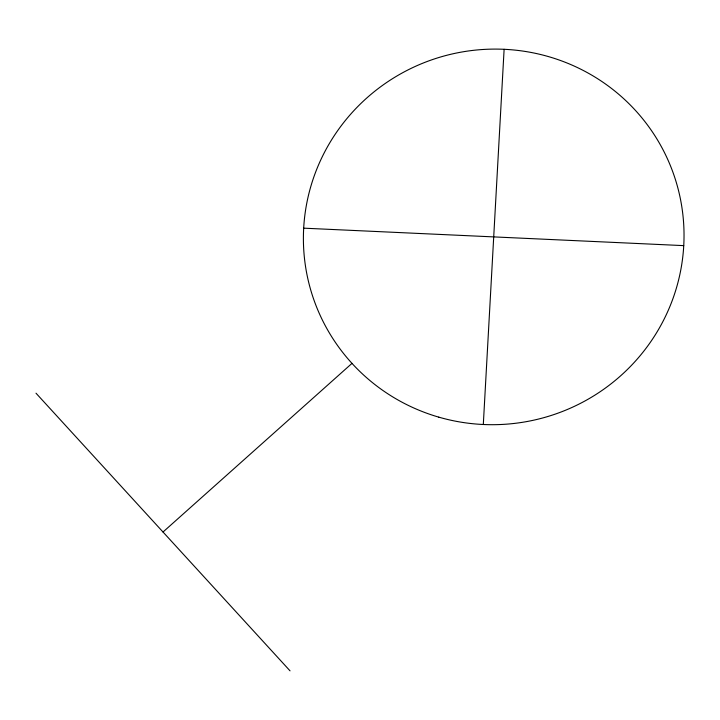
<?xml version="1.0" encoding="UTF-8"?>
<svg xmlns="http://www.w3.org/2000/svg" width="720" height="720" viewBox="0 0 720 720"><rect width="100%" height="100%" fill="white"/><g stroke="black" fill="none" stroke-linecap="round" stroke-linejoin="round"><path stroke-width="1.08" d="M483.309 424.494L504.117 49.302M163.017 532.017L351.99 363.375M303.687 228.168L683.739 245.628M36 393.192L290.034 670.842M438.804 417.15A190.53 187.578 -15.8 0 0 678.978 192.42A190.53 187.578 -15.8 0 0 363.357 101.124A190.53 187.578 -15.8 0 0 438.804 417.15"/></g></svg>
